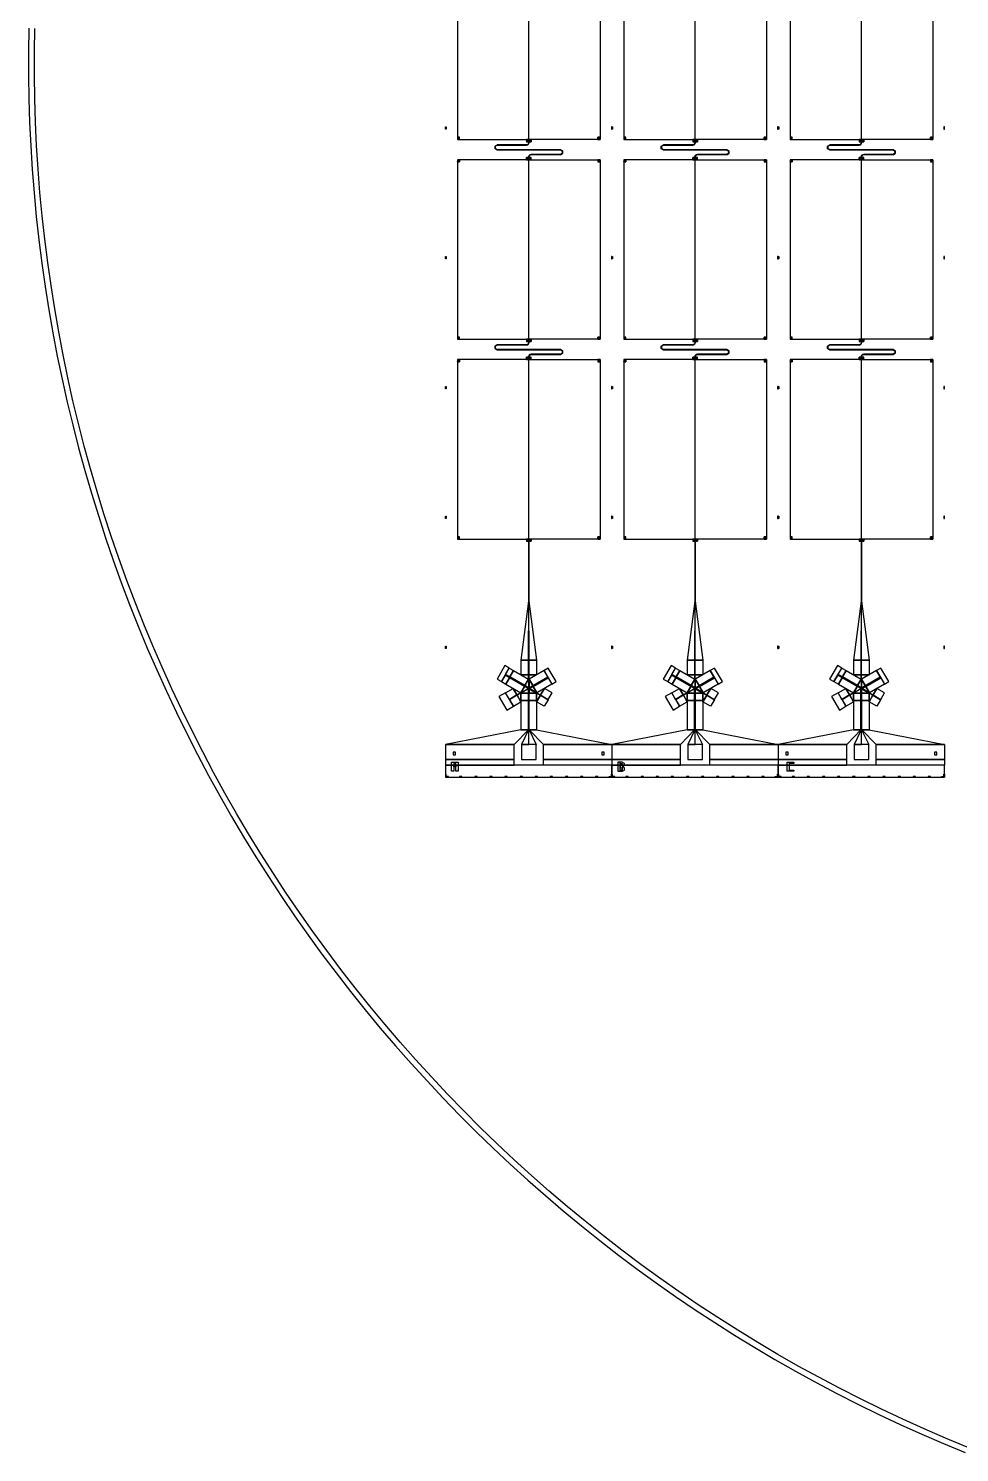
# Model space of a CAD drawing. Extents: x -50899 to 50899, y -48295 to 50898.
# Drawn here: x -50899 to -19266, y -47190 to 1173 of the extents above; entities that cross this region are included whole.
import ezdxf

# ---------------------------------------------------------------- set-up
doc = ezdxf.new("R2010")
doc.units = 0

# ---------------------------------------------------------------- blocks, each defined once
blk = doc.blocks.new('A')
for points in [[(2724, 21553), (2724, 27653), (301, 27653), (301, 21553), (2724, 21553)], [(2726, 21553), (2726, 27653), (5149, 27653), (5149, 21553), (2726, 21553)], [(-100, 21905), (-100, 21985), (-80, 21985), (-80, 21905), (-100, 21905)], [(5550, 21905), (5550, 21985), (5530, 21985), (5530, 21905), (5550, 21905)], [(376, 21553), (376, 21628), (301, 21628), (301, 21553), (376, 21553)], [(301, 21628), (311, 21590), (338, 21563), (376, 21553), (376, 21590), (357, 21595), (344, 21609), (338, 21628), (301, 21628)], [(338, 21628), (344, 21609), (357, 21595), (376, 21590), (376, 21628), (376, 21628), (376, 21628), (376, 21628), (338, 21628)], [(1650, 21197), (1577, 21239), (1577, 21324), (1650, 21366), (1650, 21363), (1579, 21322), (1579, 21241), (1650, 21200), (1650, 21197)], [(1650, 21203), (1582, 21242), (1582, 21321), (1650, 21360), (1650, 21357), (1585, 21319), (1585, 21244), (1650, 21206), (1650, 21203)], [(1650, 21363), (2645, 21363), (2645, 21366), (1650, 21366), (1650, 21363)], [(1650, 21360), (2645, 21360), (2645, 21357), (1650, 21357), (1650, 21360)], [(2645, 21357), (2687, 21368), (2718, 21399), (2730, 21442), (2726, 21442), (2716, 21401), (2686, 21371), (2645, 21360), (2645, 21357)], [(2645, 21363), (2684, 21374), (2713, 21402), (2724, 21442), (2720, 21442), (2710, 21404), (2683, 21376), (2645, 21366), (2645, 21363)], [(2646, 21553), (2646, 21478), (2720, 21478), (2720, 21553), (2646, 21553)], [(2720, 21478), (2710, 21515), (2683, 21543), (2646, 21553), (2646, 21515), (2664, 21510), (2678, 21496), (2683, 21478), (2720, 21478)], [(2683, 21478), (2678, 21496), (2664, 21510), (2646, 21515), (2646, 21478), (2646, 21478), (2646, 21478), (2646, 21478), (2683, 21478)], [(2724, 21442), (2724, 21553), (2720, 21553), (2720, 21442), (2724, 21442)], [(2726, 21442), (2726, 21553), (2730, 21553), (2730, 21442), (2726, 21442)], [(2730, 21553), (2730, 21478), (2804, 21478), (2804, 21553), (2730, 21553)], [(2730, 21478), (2740, 21515), (2767, 21543), (2804, 21553), (2804, 21515), (2786, 21510), (2772, 21496), (2767, 21478), (2730, 21478)], [(2767, 21478), (2772, 21496), (2786, 21510), (2804, 21515), (2804, 21478), (2804, 21478), (2804, 21478), (2804, 21478), (2767, 21478)], [(5149, 21553), (5149, 21628), (5074, 21628), (5074, 21553), (5149, 21553)], [(5149, 21628), (5139, 21590), (5112, 21563), (5074, 21553), (5074, 21590), (5093, 21595), (5106, 21609), (5112, 21628), (5149, 21628)], [(5112, 21628), (5106, 21609), (5093, 21595), (5074, 21590), (5074, 21628), (5074, 21628), (5074, 21628), (5074, 21628), (5112, 21628)], [(2724, 14767), (2724, 20867), (301, 20867), (301, 14767), (2724, 14767)], [(301, 20867), (301, 20792), (376, 20792), (376, 20867), (301, 20867)], [(301, 20792), (311, 20829), (338, 20857), (376, 20867), (376, 20829), (357, 20824), (344, 20810), (338, 20792), (301, 20792)], [(338, 20792), (344, 20810), (357, 20824), (376, 20829), (376, 20792), (376, 20792), (376, 20792), (376, 20792), (338, 20792)], [(3800, 21203), (1650, 21203), (1650, 21206), (3800, 21206), (3800, 21203)], [(3800, 21200), (1650, 21200), (1650, 21197), (3800, 21197), (3800, 21200)], [(2720, 20867), (2720, 20942), (2646, 20942), (2646, 20867), (2720, 20867)], [(2720, 20942), (2710, 20904), (2683, 20877), (2646, 20867), (2646, 20904), (2664, 20909), (2678, 20923), (2683, 20942), (2720, 20942)], [(2683, 20942), (2678, 20923), (2664, 20909), (2646, 20904), (2646, 20942), (2646, 20942), (2646, 20942), (2646, 20942), (2683, 20942)], [(2720, 20962), (2732, 21004), (2763, 21035), (2805, 21046), (2805, 21043), (2764, 21032), (2734, 21002), (2724, 20962), (2720, 20962)], [(2724, 20867), (2724, 20962), (2720, 20962), (2720, 20867), (2724, 20867)], [(2726, 20962), (2737, 21001), (2766, 21030), (2805, 21040), (2805, 21037), (2767, 21027), (2740, 20999), (2730, 20962), (2726, 20962)], [(2726, 20867), (2726, 20962), (2730, 20962), (2730, 20867), (2726, 20867)], [(2726, 14767), (2726, 20867), (5149, 20867), (5149, 14767), (2726, 14767)], [(2804, 20867), (2804, 20942), (2730, 20942), (2730, 20867), (2804, 20867)], [(2730, 20942), (2740, 20904), (2767, 20877), (2804, 20867), (2804, 20904), (2786, 20909), (2772, 20923), (2767, 20942), (2730, 20942)], [(2767, 20942), (2772, 20923), (2786, 20909), (2804, 20904), (2804, 20942), (2804, 20942), (2804, 20942), (2804, 20942), (2767, 20942)], [(2805, 21043), (3800, 21043), (3800, 21046), (2805, 21046), (2805, 21043)], [(2805, 21040), (3800, 21040), (3800, 21037), (2805, 21037), (2805, 21040)], [(3800, 21037), (3873, 21079), (3873, 21164), (3800, 21206), (3800, 21203), (3871, 21162), (3871, 21081), (3800, 21040), (3800, 21037)], [(3800, 21043), (3868, 21082), (3868, 21161), (3800, 21200), (3800, 21197), (3865, 21159), (3865, 21084), (3800, 21046), (3800, 21043)], [(5074, 20867), (5074, 20792), (5149, 20792), (5149, 20867), (5074, 20867)], [(5149, 20792), (5139, 20829), (5112, 20857), (5074, 20867), (5074, 20829), (5093, 20824), (5106, 20810), (5112, 20792), (5149, 20792)], [(5112, 20792), (5106, 20810), (5093, 20824), (5074, 20829), (5074, 20792), (5074, 20792), (5074, 20792), (5074, 20792), (5112, 20792)], [(-100, 17496), (-100, 17576), (-80, 17576), (-80, 17496), (-100, 17496)], [(5550, 17496), (5550, 17576), (5530, 17576), (5530, 17496), (5550, 17496)], [(376, 14767), (376, 14842), (301, 14842), (301, 14767), (376, 14767)], [(301, 14842), (311, 14804), (338, 14777), (376, 14767), (376, 14804), (357, 14809), (344, 14823), (338, 14842), (301, 14842)], [(338, 14842), (344, 14823), (357, 14809), (376, 14804), (376, 14842), (376, 14842), (376, 14842), (376, 14842), (338, 14842)], [(1650, 14411), (1577, 14453), (1577, 14538), (1650, 14580), (1650, 14577), (1579, 14536), (1579, 14455), (1650, 14414), (1650, 14411)], [(1650, 14417), (1582, 14456), (1582, 14535), (1650, 14574), (1650, 14571), (1585, 14533), (1585, 14458), (1650, 14420), (1650, 14417)], [(1650, 14577), (2645, 14577), (2645, 14580), (1650, 14580), (1650, 14577)], [(1650, 14574), (2645, 14574), (2645, 14571), (1650, 14571), (1650, 14574)], [(2645, 14571), (2687, 14582), (2718, 14613), (2730, 14656), (2726, 14656), (2716, 14615), (2686, 14585), (2645, 14574), (2645, 14571)], [(2645, 14577), (2684, 14588), (2713, 14616), (2724, 14656), (2720, 14656), (2710, 14618), (2683, 14590), (2645, 14580), (2645, 14577)], [(2646, 14767), (2646, 14692), (2720, 14692), (2720, 14767), (2646, 14767)], [(2720, 14692), (2710, 14729), (2683, 14757), (2646, 14767), (2646, 14729), (2664, 14724), (2678, 14710), (2683, 14692), (2720, 14692)], [(2683, 14692), (2678, 14710), (2664, 14724), (2646, 14729), (2646, 14692), (2646, 14692), (2646, 14692), (2646, 14692), (2683, 14692)], [(2724, 14656), (2724, 14767), (2720, 14767), (2720, 14656), (2724, 14656)], [(2726, 14656), (2726, 14767), (2730, 14767), (2730, 14656), (2726, 14656)], [(2730, 14767), (2730, 14692), (2804, 14692), (2804, 14767), (2730, 14767)], [(2730, 14692), (2740, 14729), (2767, 14757), (2804, 14767), (2804, 14729), (2786, 14724), (2772, 14710), (2767, 14692), (2730, 14692)], [(2767, 14692), (2772, 14710), (2786, 14724), (2804, 14729), (2804, 14692), (2804, 14692), (2804, 14692), (2804, 14692), (2767, 14692)], [(5149, 14767), (5149, 14842), (5074, 14842), (5074, 14767), (5149, 14767)], [(5149, 14842), (5139, 14804), (5112, 14777), (5074, 14767), (5074, 14804), (5093, 14809), (5106, 14823), (5112, 14842), (5149, 14842)], [(5112, 14842), (5106, 14823), (5093, 14809), (5074, 14804), (5074, 14842), (5074, 14842), (5074, 14842), (5074, 14842), (5112, 14842)], [(2724, 7981), (2724, 14081), (301, 14081), (301, 7981), (2724, 7981)], [(301, 14081), (301, 14006), (376, 14006), (376, 14081), (301, 14081)], [(301, 14006), (311, 14043), (338, 14071), (376, 14081), (376, 14043), (357, 14038), (344, 14024), (338, 14006), (301, 14006)], [(338, 14006), (344, 14024), (357, 14038), (376, 14043), (376, 14006), (376, 14006), (376, 14006), (376, 14006), (338, 14006)], [(3800, 14417), (1650, 14417), (1650, 14420), (3800, 14420), (3800, 14417)], [(3800, 14414), (1650, 14414), (1650, 14411), (3800, 14411), (3800, 14414)], [(2720, 14081), (2720, 14156), (2646, 14156), (2646, 14081), (2720, 14081)], [(2720, 14156), (2710, 14118), (2683, 14091), (2646, 14081), (2646, 14118), (2664, 14123), (2678, 14137), (2683, 14156), (2720, 14156)], [(2683, 14156), (2678, 14137), (2664, 14123), (2646, 14118), (2646, 14156), (2646, 14156), (2646, 14156), (2646, 14156), (2683, 14156)], [(2720, 14176), (2732, 14218), (2763, 14249), (2805, 14260), (2805, 14257), (2764, 14246), (2734, 14216), (2724, 14176), (2720, 14176)], [(2724, 14081), (2724, 14176), (2720, 14176), (2720, 14081), (2724, 14081)], [(2726, 7981), (2726, 14081), (5149, 14081), (5149, 7981), (2726, 7981)], [(2726, 14176), (2737, 14215), (2766, 14244), (2805, 14254), (2805, 14251), (2767, 14241), (2740, 14213), (2730, 14176), (2726, 14176)], [(2726, 14081), (2726, 14176), (2730, 14176), (2730, 14081), (2726, 14081)], [(2804, 14081), (2804, 14156), (2730, 14156), (2730, 14081), (2804, 14081)], [(2730, 14156), (2740, 14118), (2767, 14091), (2804, 14081), (2804, 14118), (2786, 14123), (2772, 14137), (2767, 14156), (2730, 14156)], [(2767, 14156), (2772, 14137), (2786, 14123), (2804, 14118), (2804, 14156), (2804, 14156), (2804, 14156), (2804, 14156), (2767, 14156)], [(2805, 14257), (3800, 14257), (3800, 14260), (2805, 14260), (2805, 14257)], [(2805, 14254), (3800, 14254), (3800, 14251), (2805, 14251), (2805, 14254)], [(3800, 14251), (3873, 14293), (3873, 14378), (3800, 14420), (3800, 14417), (3871, 14376), (3871, 14295), (3800, 14254), (3800, 14251)], [(3800, 14257), (3868, 14296), (3868, 14375), (3800, 14414), (3800, 14411), (3865, 14373), (3865, 14298), (3800, 14260), (3800, 14257)], [(5074, 14081), (5074, 14006), (5149, 14006), (5149, 14081), (5074, 14081)], [(5149, 14006), (5139, 14043), (5112, 14071), (5074, 14081), (5074, 14043), (5093, 14038), (5106, 14024), (5112, 14006), (5149, 14006)], [(5112, 14006), (5106, 14024), (5093, 14038), (5074, 14043), (5074, 14006), (5074, 14006), (5074, 14006), (5074, 14006), (5112, 14006)], [(-100, 13087), (-100, 13167), (-80, 13167), (-80, 13087), (-100, 13087)], [(5550, 13087), (5550, 13167), (5530, 13167), (5530, 13087), (5550, 13087)], [(-100, 8678), (-100, 8758), (-80, 8758), (-80, 8678), (-100, 8678)], [(5550, 8678), (5550, 8758), (5530, 8758), (5530, 8678), (5550, 8678)], [(376, 7981), (376, 8056), (301, 8056), (301, 7981), (376, 7981)], [(301, 8056), (311, 8018), (338, 7991), (376, 7981), (376, 8018), (357, 8023), (344, 8037), (338, 8056), (301, 8056)], [(338, 8056), (344, 8037), (357, 8023), (376, 8018), (376, 8056), (376, 8056), (376, 8056), (376, 8056), (338, 8056)], [(2646, 7981), (2646, 7906), (2720, 7906), (2720, 7981), (2646, 7981)], [(2720, 7906), (2710, 7943), (2683, 7971), (2646, 7981), (2646, 7943), (2664, 7938), (2678, 7924), (2683, 7906), (2720, 7906)], [(2683, 7906), (2678, 7924), (2664, 7938), (2646, 7943), (2646, 7906), (2646, 7906), (2646, 7906), (2646, 7906), (2683, 7906)], [(2724, 5871), (2724, 7981), (2720, 7981), (2720, 5871), (2724, 5871)], [(2726, 5871), (2726, 7981), (2730, 7981), (2730, 5871), (2726, 5871)], [(2730, 7981), (2730, 7906), (2804, 7906), (2804, 7981), (2730, 7981)], [(2730, 7906), (2740, 7943), (2767, 7971), (2804, 7981), (2804, 7943), (2786, 7938), (2772, 7924), (2767, 7906), (2730, 7906)], [(2767, 7906), (2772, 7924), (2786, 7938), (2804, 7943), (2804, 7906), (2804, 7906), (2804, 7906), (2804, 7906), (2767, 7906)], [(5149, 7981), (5149, 8056), (5074, 8056), (5074, 7981), (5149, 7981)], [(5149, 8056), (5139, 8018), (5112, 7991), (5074, 7981), (5074, 8018), (5093, 8023), (5106, 8037), (5112, 8056), (5149, 8056)], [(5112, 8056), (5106, 8037), (5093, 8023), (5074, 8018), (5074, 8056), (5074, 8056), (5074, 8056), (5074, 8056), (5112, 8056)], [(2718, 3871), (2724, 5871), (2720, 5871), (2460, 3871), (2718, 3871)], [(2732, 3871), (2726, 5871), (2730, 5871), (2990, 3871), (2732, 3871)], [(-100, 4269), (-100, 4349), (-80, 4349), (-80, 4269), (-100, 4269)], [(2718, 3371), (2718, 3871), (2460, 3871), (2460, 3371), (2718, 3371)], [(2732, 3371), (2732, 3871), (2990, 3871), (2990, 3371), (2732, 3371)], [(5550, 4269), (5550, 4349), (5530, 4349), (5530, 4269), (5550, 4269)], [(2059, 3602), (1910, 3688), (1645, 3229), (1794, 3143), (2059, 3602)], [(2083, 3300), (1934, 3386), (2059, 3602), (2208, 3516), (2083, 3300)], [(2592, 3005), (2083, 3300), (2208, 3516), (2718, 3222), (2592, 3005)], [(2858, 3005), (3367, 3300), (3242, 3516), (2732, 3222), (2858, 3005)], [(3507, 3057), (3652, 3141), (3387, 3600), (3242, 3516), (3507, 3057)], [(2068, 3274), (1919, 3360), (1794, 3143), (1943, 3057), (2068, 3274)], [(2324, 2689), (2064, 2539), (1935, 2762), (2195, 2912), (2324, 2689)], [(2578, 2979), (2068, 3274), (1943, 3057), (2452, 2763), (2578, 2979)], [(2589, 2999), (2079, 3293), (2071, 3280), (2581, 2986), (2589, 2999)], [(2452, 2763), (2324, 2689), (2195, 2912), (2452, 2763), (2452, 2763)], [(2702, 2907), (2578, 2979), (2452, 2763), (2702, 2907), (2702, 2907)], [(2718, 3222), (2718, 3371), (2460, 3371), (2718, 3222), (2718, 3222)], [(2710, 2920), (2585, 2992), (2581, 2986), (2706, 2914), (2710, 2920)], [(2710, 2920), (2585, 2992), (2589, 2999), (2714, 2927), (2710, 2920)], [(2718, 2933), (2592, 3005), (2718, 3222), (2718, 2933), (2718, 2933)], [(2725, 2920), (2714, 2927), (2706, 2914), (2718, 2907), (2725, 2920)], [(2725, 2907), (2725, 2920), (2725, 2920), (2718, 2907), (2725, 2907)], [(2732, 2894), (2732, 2907), (2718, 2907), (2718, 2894), (2732, 2894)], [(2732, 2907), (2744, 2914), (2736, 2927), (2725, 2920), (2732, 2907)], [(2725, 2907), (2725, 2920), (2725, 2920), (2732, 2907), (2725, 2907)], [(2732, 3222), (2732, 3371), (2990, 3371), (2732, 3222), (2732, 3222)], [(2732, 2933), (2858, 3005), (2732, 3222), (2732, 2933), (2732, 2933)], [(2740, 2920), (2865, 2992), (2861, 2999), (2736, 2927), (2740, 2920)], [(2740, 2920), (2865, 2992), (2869, 2986), (2744, 2914), (2740, 2920)], [(2748, 2907), (2872, 2979), (2998, 2763), (2748, 2907), (2748, 2907)], [(2869, 2986), (3379, 3280), (3371, 3293), (2861, 2999), (2869, 2986)], [(2872, 2979), (3382, 3274), (3507, 3057), (2998, 2763), (2872, 2979)], [(2998, 2763), (3126, 2689), (3255, 2912), (2998, 2763), (2998, 2763)], [(3126, 2689), (3386, 2539), (3515, 2762), (3255, 2912), (3126, 2689)], [(1935, 2762), (1712, 2633), (1977, 2174), (2200, 2303), (1935, 2762)], [(2331, 2676), (2071, 2526), (2200, 2303), (2460, 2453), (2331, 2676)], [(2460, 2750), (2331, 2676), (2460, 2453), (2460, 2750), (2460, 2750)], [(2710, 2750), (2710, 2894), (2710, 2894), (2460, 2750), (2710, 2750)], [(2710, 2500), (2710, 2750), (2460, 2750), (2460, 2500), (2710, 2500)], [(2710, 1500), (2710, 2500), (2460, 2500), (2460, 1500), (2710, 1500)], [(2725, 2750), (2725, 2894), (2718, 2894), (2718, 2750), (2725, 2750)], [(2732, 2500), (2732, 2750), (2718, 2750), (2718, 2500), (2732, 2500)], [(2732, 1500), (2732, 2500), (2718, 2500), (2718, 1500), (2732, 1500)], [(2725, 2750), (2725, 2894), (2732, 2894), (2732, 2750), (2725, 2750)], [(2740, 2750), (2740, 2894), (2740, 2894), (2990, 2750), (2740, 2750)], [(2740, 2500), (2740, 2750), (2990, 2750), (2990, 2500), (2740, 2500)], [(2740, 1500), (2740, 2500), (2990, 2500), (2990, 1500), (2740, 1500)], [(2990, 2750), (3119, 2676), (2990, 2453), (2990, 2750), (2990, 2750)], [(3119, 2676), (3379, 2526), (3250, 2303), (2990, 2453), (3119, 2676)], [(2225, 1000), (2710, 1500), (2460, 1500), (-100, 1000), (2225, 1000)], [(2725, 1000), (2725, 1500), (2718, 1500), (2475, 1000), (2725, 1000)], [(2725, 1000), (2725, 1500), (2732, 1500), (2975, 1000), (2725, 1000)], [(3225, 1000), (2740, 1500), (2990, 1500), (5550, 1000), (3225, 1000)], [(2225, 500), (2225, 1000), (-100, 1000), (-100, 500), (2225, 500)], [(2975, 500), (2975, 1000), (2475, 1000), (2475, 500), (2975, 500)], [(3225, 500), (3225, 1000), (5550, 1000), (5550, 500), (3225, 500)], [(2225, 300), (2225, 500), (-100, 500), (-100, 300), (2225, 300)], [(160, 740), (160, 660), (240, 660), (240, 740), (160, 740)], [(3225, 300), (3225, 500), (5550, 500), (5550, 300), (3225, 300)], [(5210, 740), (5210, 660), (5290, 660), (5290, 740), (5210, 740)], [(5550, -100), (5550, 300), (-100, 300), (-100, -100), (5550, -100)], [(-100, -100), (0, -100), (0, -80), (-80, -80), (-80, 0), (-100, 0), (-100, -100)], [(100, 100), (100, 400), (325, 400), (325, 100), (250, 100), (250, 362), (175, 362), (175, 100), (100, 100)], [(175, 250), (175, 288), (250, 288), (250, 250), (175, 250)], [(5550, -100), (5450, -100), (5450, -80), (5530, -80), (5530, 0), (5550, 0), (5550, -100)], [(374, -100), (454, -100), (454, -80), (374, -80), (374, -100)], [(887, -100), (967, -100), (967, -80), (887, -80), (887, -100)], [(1401, -100), (1481, -100), (1481, -80), (1401, -80), (1401, -100)], [(1915, -100), (1995, -100), (1995, -80), (1915, -80), (1915, -100)], [(2428, -100), (2508, -100), (2508, -80), (2428, -80), (2428, -100)], [(2942, -100), (3022, -100), (3022, -80), (2942, -80), (2942, -100)], [(3455, -100), (3535, -100), (3535, -80), (3455, -80), (3455, -100)], [(3969, -100), (4049, -100), (4049, -80), (3969, -80), (3969, -100)], [(4483, -100), (4563, -100), (4563, -80), (4483, -80), (4483, -100)], [(4996, -100), (5076, -100), (5076, -80), (4996, -80), (4996, -100)]]:
    blk.add_lwpolyline(points)
blk = doc.blocks.new('B')
for points in [[(2724, 21553), (2724, 27653), (301, 27653), (301, 21553), (2724, 21553)], [(2726, 21553), (2726, 27653), (5149, 27653), (5149, 21553), (2726, 21553)], [(-100, 21905), (-100, 21985), (-80, 21985), (-80, 21905), (-100, 21905)], [(5550, 21905), (5550, 21985), (5530, 21985), (5530, 21905), (5550, 21905)], [(376, 21553), (376, 21628), (301, 21628), (301, 21553), (376, 21553)], [(301, 21628), (311, 21590), (338, 21563), (376, 21553), (376, 21590), (357, 21595), (344, 21609), (338, 21628), (301, 21628)], [(338, 21628), (344, 21609), (357, 21595), (376, 21590), (376, 21628), (376, 21628), (376, 21628), (376, 21628), (338, 21628)], [(1650, 21197), (1577, 21239), (1577, 21324), (1650, 21366), (1650, 21363), (1579, 21322), (1579, 21241), (1650, 21200), (1650, 21197)], [(1650, 21203), (1582, 21242), (1582, 21321), (1650, 21360), (1650, 21357), (1585, 21319), (1585, 21244), (1650, 21206), (1650, 21203)], [(1650, 21363), (2645, 21363), (2645, 21366), (1650, 21366), (1650, 21363)], [(1650, 21360), (2645, 21360), (2645, 21357), (1650, 21357), (1650, 21360)], [(2645, 21357), (2687, 21368), (2718, 21399), (2730, 21442), (2726, 21442), (2716, 21401), (2686, 21371), (2645, 21360), (2645, 21357)], [(2645, 21363), (2684, 21374), (2713, 21402), (2724, 21442), (2720, 21442), (2710, 21404), (2683, 21376), (2645, 21366), (2645, 21363)], [(2646, 21553), (2646, 21478), (2720, 21478), (2720, 21553), (2646, 21553)], [(2720, 21478), (2710, 21515), (2683, 21543), (2646, 21553), (2646, 21515), (2664, 21510), (2678, 21496), (2683, 21478), (2720, 21478)], [(2683, 21478), (2678, 21496), (2664, 21510), (2646, 21515), (2646, 21478), (2646, 21478), (2646, 21478), (2646, 21478), (2683, 21478)], [(2724, 21442), (2724, 21553), (2720, 21553), (2720, 21442), (2724, 21442)], [(2726, 21442), (2726, 21553), (2730, 21553), (2730, 21442), (2726, 21442)], [(2730, 21553), (2730, 21478), (2804, 21478), (2804, 21553), (2730, 21553)], [(2730, 21478), (2740, 21515), (2767, 21543), (2804, 21553), (2804, 21515), (2786, 21510), (2772, 21496), (2767, 21478), (2730, 21478)], [(2767, 21478), (2772, 21496), (2786, 21510), (2804, 21515), (2804, 21478), (2804, 21478), (2804, 21478), (2804, 21478), (2767, 21478)], [(5149, 21553), (5149, 21628), (5074, 21628), (5074, 21553), (5149, 21553)], [(5149, 21628), (5139, 21590), (5112, 21563), (5074, 21553), (5074, 21590), (5093, 21595), (5106, 21609), (5112, 21628), (5149, 21628)], [(5112, 21628), (5106, 21609), (5093, 21595), (5074, 21590), (5074, 21628), (5074, 21628), (5074, 21628), (5074, 21628), (5112, 21628)], [(2724, 14767), (2724, 20867), (301, 20867), (301, 14767), (2724, 14767)], [(301, 20867), (301, 20792), (376, 20792), (376, 20867), (301, 20867)], [(301, 20792), (311, 20829), (338, 20857), (376, 20867), (376, 20829), (357, 20824), (344, 20810), (338, 20792), (301, 20792)], [(338, 20792), (344, 20810), (357, 20824), (376, 20829), (376, 20792), (376, 20792), (376, 20792), (376, 20792), (338, 20792)], [(3800, 21203), (1650, 21203), (1650, 21206), (3800, 21206), (3800, 21203)], [(3800, 21200), (1650, 21200), (1650, 21197), (3800, 21197), (3800, 21200)], [(2720, 20867), (2720, 20942), (2646, 20942), (2646, 20867), (2720, 20867)], [(2720, 20942), (2710, 20904), (2683, 20877), (2646, 20867), (2646, 20904), (2664, 20909), (2678, 20923), (2683, 20942), (2720, 20942)], [(2683, 20942), (2678, 20923), (2664, 20909), (2646, 20904), (2646, 20942), (2646, 20942), (2646, 20942), (2646, 20942), (2683, 20942)], [(2720, 20962), (2732, 21004), (2763, 21035), (2805, 21046), (2805, 21043), (2764, 21032), (2734, 21002), (2724, 20962), (2720, 20962)], [(2724, 20867), (2724, 20962), (2720, 20962), (2720, 20867), (2724, 20867)], [(2726, 20962), (2737, 21001), (2766, 21030), (2805, 21040), (2805, 21037), (2767, 21027), (2740, 20999), (2730, 20962), (2726, 20962)], [(2726, 20867), (2726, 20962), (2730, 20962), (2730, 20867), (2726, 20867)], [(2726, 14767), (2726, 20867), (5149, 20867), (5149, 14767), (2726, 14767)], [(2804, 20867), (2804, 20942), (2730, 20942), (2730, 20867), (2804, 20867)], [(2730, 20942), (2740, 20904), (2767, 20877), (2804, 20867), (2804, 20904), (2786, 20909), (2772, 20923), (2767, 20942), (2730, 20942)], [(2767, 20942), (2772, 20923), (2786, 20909), (2804, 20904), (2804, 20942), (2804, 20942), (2804, 20942), (2804, 20942), (2767, 20942)], [(2805, 21043), (3800, 21043), (3800, 21046), (2805, 21046), (2805, 21043)], [(2805, 21040), (3800, 21040), (3800, 21037), (2805, 21037), (2805, 21040)], [(3800, 21037), (3873, 21079), (3873, 21164), (3800, 21206), (3800, 21203), (3871, 21162), (3871, 21081), (3800, 21040), (3800, 21037)], [(3800, 21043), (3868, 21082), (3868, 21161), (3800, 21200), (3800, 21197), (3865, 21159), (3865, 21084), (3800, 21046), (3800, 21043)], [(5074, 20867), (5074, 20792), (5149, 20792), (5149, 20867), (5074, 20867)], [(5149, 20792), (5139, 20829), (5112, 20857), (5074, 20867), (5074, 20829), (5093, 20824), (5106, 20810), (5112, 20792), (5149, 20792)], [(5112, 20792), (5106, 20810), (5093, 20824), (5074, 20829), (5074, 20792), (5074, 20792), (5074, 20792), (5074, 20792), (5112, 20792)], [(-100, 17496), (-100, 17576), (-80, 17576), (-80, 17496), (-100, 17496)], [(5550, 17496), (5550, 17576), (5530, 17576), (5530, 17496), (5550, 17496)], [(376, 14767), (376, 14842), (301, 14842), (301, 14767), (376, 14767)], [(301, 14842), (311, 14804), (338, 14777), (376, 14767), (376, 14804), (357, 14809), (344, 14823), (338, 14842), (301, 14842)], [(338, 14842), (344, 14823), (357, 14809), (376, 14804), (376, 14842), (376, 14842), (376, 14842), (376, 14842), (338, 14842)], [(1650, 14411), (1577, 14453), (1577, 14538), (1650, 14580), (1650, 14577), (1579, 14536), (1579, 14455), (1650, 14414), (1650, 14411)], [(1650, 14417), (1582, 14456), (1582, 14535), (1650, 14574), (1650, 14571), (1585, 14533), (1585, 14458), (1650, 14420), (1650, 14417)], [(1650, 14577), (2645, 14577), (2645, 14580), (1650, 14580), (1650, 14577)], [(1650, 14574), (2645, 14574), (2645, 14571), (1650, 14571), (1650, 14574)], [(2645, 14571), (2687, 14582), (2718, 14613), (2730, 14656), (2726, 14656), (2716, 14615), (2686, 14585), (2645, 14574), (2645, 14571)], [(2645, 14577), (2684, 14588), (2713, 14616), (2724, 14656), (2720, 14656), (2710, 14618), (2683, 14590), (2645, 14580), (2645, 14577)], [(2646, 14767), (2646, 14692), (2720, 14692), (2720, 14767), (2646, 14767)], [(2720, 14692), (2710, 14729), (2683, 14757), (2646, 14767), (2646, 14729), (2664, 14724), (2678, 14710), (2683, 14692), (2720, 14692)], [(2683, 14692), (2678, 14710), (2664, 14724), (2646, 14729), (2646, 14692), (2646, 14692), (2646, 14692), (2646, 14692), (2683, 14692)], [(2724, 14656), (2724, 14767), (2720, 14767), (2720, 14656), (2724, 14656)], [(2726, 14656), (2726, 14767), (2730, 14767), (2730, 14656), (2726, 14656)], [(2730, 14767), (2730, 14692), (2804, 14692), (2804, 14767), (2730, 14767)], [(2730, 14692), (2740, 14729), (2767, 14757), (2804, 14767), (2804, 14729), (2786, 14724), (2772, 14710), (2767, 14692), (2730, 14692)], [(2767, 14692), (2772, 14710), (2786, 14724), (2804, 14729), (2804, 14692), (2804, 14692), (2804, 14692), (2804, 14692), (2767, 14692)], [(5149, 14767), (5149, 14842), (5074, 14842), (5074, 14767), (5149, 14767)], [(5149, 14842), (5139, 14804), (5112, 14777), (5074, 14767), (5074, 14804), (5093, 14809), (5106, 14823), (5112, 14842), (5149, 14842)], [(5112, 14842), (5106, 14823), (5093, 14809), (5074, 14804), (5074, 14842), (5074, 14842), (5074, 14842), (5074, 14842), (5112, 14842)], [(2724, 7981), (2724, 14081), (301, 14081), (301, 7981), (2724, 7981)], [(301, 14081), (301, 14006), (376, 14006), (376, 14081), (301, 14081)], [(301, 14006), (311, 14043), (338, 14071), (376, 14081), (376, 14043), (357, 14038), (344, 14024), (338, 14006), (301, 14006)], [(338, 14006), (344, 14024), (357, 14038), (376, 14043), (376, 14006), (376, 14006), (376, 14006), (376, 14006), (338, 14006)], [(3800, 14417), (1650, 14417), (1650, 14420), (3800, 14420), (3800, 14417)], [(3800, 14414), (1650, 14414), (1650, 14411), (3800, 14411), (3800, 14414)], [(2720, 14081), (2720, 14156), (2646, 14156), (2646, 14081), (2720, 14081)], [(2720, 14156), (2710, 14118), (2683, 14091), (2646, 14081), (2646, 14118), (2664, 14123), (2678, 14137), (2683, 14156), (2720, 14156)], [(2683, 14156), (2678, 14137), (2664, 14123), (2646, 14118), (2646, 14156), (2646, 14156), (2646, 14156), (2646, 14156), (2683, 14156)], [(2720, 14176), (2732, 14218), (2763, 14249), (2805, 14260), (2805, 14257), (2764, 14246), (2734, 14216), (2724, 14176), (2720, 14176)], [(2724, 14081), (2724, 14176), (2720, 14176), (2720, 14081), (2724, 14081)], [(2726, 7981), (2726, 14081), (5149, 14081), (5149, 7981), (2726, 7981)], [(2726, 14176), (2737, 14215), (2766, 14244), (2805, 14254), (2805, 14251), (2767, 14241), (2740, 14213), (2730, 14176), (2726, 14176)], [(2726, 14081), (2726, 14176), (2730, 14176), (2730, 14081), (2726, 14081)], [(2804, 14081), (2804, 14156), (2730, 14156), (2730, 14081), (2804, 14081)], [(2730, 14156), (2740, 14118), (2767, 14091), (2804, 14081), (2804, 14118), (2786, 14123), (2772, 14137), (2767, 14156), (2730, 14156)], [(2767, 14156), (2772, 14137), (2786, 14123), (2804, 14118), (2804, 14156), (2804, 14156), (2804, 14156), (2804, 14156), (2767, 14156)], [(2805, 14257), (3800, 14257), (3800, 14260), (2805, 14260), (2805, 14257)], [(2805, 14254), (3800, 14254), (3800, 14251), (2805, 14251), (2805, 14254)], [(3800, 14251), (3873, 14293), (3873, 14378), (3800, 14420), (3800, 14417), (3871, 14376), (3871, 14295), (3800, 14254), (3800, 14251)], [(3800, 14257), (3868, 14296), (3868, 14375), (3800, 14414), (3800, 14411), (3865, 14373), (3865, 14298), (3800, 14260), (3800, 14257)], [(5074, 14081), (5074, 14006), (5149, 14006), (5149, 14081), (5074, 14081)], [(5149, 14006), (5139, 14043), (5112, 14071), (5074, 14081), (5074, 14043), (5093, 14038), (5106, 14024), (5112, 14006), (5149, 14006)], [(5112, 14006), (5106, 14024), (5093, 14038), (5074, 14043), (5074, 14006), (5074, 14006), (5074, 14006), (5074, 14006), (5112, 14006)], [(-100, 13087), (-100, 13167), (-80, 13167), (-80, 13087), (-100, 13087)], [(5550, 13087), (5550, 13167), (5530, 13167), (5530, 13087), (5550, 13087)], [(-100, 8678), (-100, 8758), (-80, 8758), (-80, 8678), (-100, 8678)], [(5550, 8678), (5550, 8758), (5530, 8758), (5530, 8678), (5550, 8678)], [(376, 7981), (376, 8056), (301, 8056), (301, 7981), (376, 7981)], [(301, 8056), (311, 8018), (338, 7991), (376, 7981), (376, 8018), (357, 8023), (344, 8037), (338, 8056), (301, 8056)], [(338, 8056), (344, 8037), (357, 8023), (376, 8018), (376, 8056), (376, 8056), (376, 8056), (376, 8056), (338, 8056)], [(2646, 7981), (2646, 7906), (2720, 7906), (2720, 7981), (2646, 7981)], [(2720, 7906), (2710, 7943), (2683, 7971), (2646, 7981), (2646, 7943), (2664, 7938), (2678, 7924), (2683, 7906), (2720, 7906)], [(2683, 7906), (2678, 7924), (2664, 7938), (2646, 7943), (2646, 7906), (2646, 7906), (2646, 7906), (2646, 7906), (2683, 7906)], [(2724, 5871), (2724, 7981), (2720, 7981), (2720, 5871), (2724, 5871)], [(2726, 5871), (2726, 7981), (2730, 7981), (2730, 5871), (2726, 5871)], [(2730, 7981), (2730, 7906), (2804, 7906), (2804, 7981), (2730, 7981)], [(2730, 7906), (2740, 7943), (2767, 7971), (2804, 7981), (2804, 7943), (2786, 7938), (2772, 7924), (2767, 7906), (2730, 7906)], [(2767, 7906), (2772, 7924), (2786, 7938), (2804, 7943), (2804, 7906), (2804, 7906), (2804, 7906), (2804, 7906), (2767, 7906)], [(5149, 7981), (5149, 8056), (5074, 8056), (5074, 7981), (5149, 7981)], [(5149, 8056), (5139, 8018), (5112, 7991), (5074, 7981), (5074, 8018), (5093, 8023), (5106, 8037), (5112, 8056), (5149, 8056)], [(5112, 8056), (5106, 8037), (5093, 8023), (5074, 8018), (5074, 8056), (5074, 8056), (5074, 8056), (5074, 8056), (5112, 8056)], [(2718, 3871), (2724, 5871), (2720, 5871), (2460, 3871), (2718, 3871)], [(2732, 3871), (2726, 5871), (2730, 5871), (2990, 3871), (2732, 3871)], [(-100, 4269), (-100, 4349), (-80, 4349), (-80, 4269), (-100, 4269)], [(2718, 3371), (2718, 3871), (2460, 3871), (2460, 3371), (2718, 3371)], [(2732, 3371), (2732, 3871), (2990, 3871), (2990, 3371), (2732, 3371)], [(5550, 4269), (5550, 4349), (5530, 4349), (5530, 4269), (5550, 4269)], [(2059, 3602), (1910, 3688), (1645, 3229), (1794, 3143), (2059, 3602)], [(2083, 3300), (1934, 3386), (2059, 3602), (2208, 3516), (2083, 3300)], [(2592, 3005), (2083, 3300), (2208, 3516), (2718, 3222), (2592, 3005)], [(2858, 3005), (3367, 3300), (3242, 3516), (2732, 3222), (2858, 3005)], [(3507, 3057), (3652, 3141), (3387, 3600), (3242, 3516), (3507, 3057)], [(2068, 3274), (1919, 3360), (1794, 3143), (1943, 3057), (2068, 3274)], [(2324, 2689), (2064, 2539), (1935, 2762), (2195, 2912), (2324, 2689)], [(2578, 2979), (2068, 3274), (1943, 3057), (2452, 2763), (2578, 2979)], [(2589, 2999), (2079, 3293), (2071, 3280), (2581, 2986), (2589, 2999)], [(2452, 2763), (2324, 2689), (2195, 2912), (2452, 2763), (2452, 2763)], [(2702, 2907), (2578, 2979), (2452, 2763), (2702, 2907), (2702, 2907)], [(2718, 3222), (2718, 3371), (2460, 3371), (2718, 3222), (2718, 3222)], [(2710, 2920), (2585, 2992), (2581, 2986), (2706, 2914), (2710, 2920)], [(2710, 2920), (2585, 2992), (2589, 2999), (2714, 2927), (2710, 2920)], [(2718, 2933), (2592, 3005), (2718, 3222), (2718, 2933), (2718, 2933)], [(2725, 2920), (2714, 2927), (2706, 2914), (2718, 2907), (2725, 2920)], [(2725, 2907), (2725, 2920), (2725, 2920), (2718, 2907), (2725, 2907)], [(2732, 2894), (2732, 2907), (2718, 2907), (2718, 2894), (2732, 2894)], [(2732, 2907), (2744, 2914), (2736, 2927), (2725, 2920), (2732, 2907)], [(2725, 2907), (2725, 2920), (2725, 2920), (2732, 2907), (2725, 2907)], [(2732, 3222), (2732, 3371), (2990, 3371), (2732, 3222), (2732, 3222)], [(2732, 2933), (2858, 3005), (2732, 3222), (2732, 2933), (2732, 2933)], [(2740, 2920), (2865, 2992), (2861, 2999), (2736, 2927), (2740, 2920)], [(2740, 2920), (2865, 2992), (2869, 2986), (2744, 2914), (2740, 2920)], [(2748, 2907), (2872, 2979), (2998, 2763), (2748, 2907), (2748, 2907)], [(2869, 2986), (3379, 3280), (3371, 3293), (2861, 2999), (2869, 2986)], [(2872, 2979), (3382, 3274), (3507, 3057), (2998, 2763), (2872, 2979)], [(2998, 2763), (3126, 2689), (3255, 2912), (2998, 2763), (2998, 2763)], [(3126, 2689), (3386, 2539), (3515, 2762), (3255, 2912), (3126, 2689)], [(1935, 2762), (1712, 2633), (1977, 2174), (2200, 2303), (1935, 2762)], [(2331, 2676), (2071, 2526), (2200, 2303), (2460, 2453), (2331, 2676)], [(2460, 2750), (2331, 2676), (2460, 2453), (2460, 2750), (2460, 2750)], [(2710, 2750), (2710, 2894), (2710, 2894), (2460, 2750), (2710, 2750)], [(2710, 2500), (2710, 2750), (2460, 2750), (2460, 2500), (2710, 2500)], [(2710, 1500), (2710, 2500), (2460, 2500), (2460, 1500), (2710, 1500)], [(2725, 2750), (2725, 2894), (2718, 2894), (2718, 2750), (2725, 2750)], [(2732, 2500), (2732, 2750), (2718, 2750), (2718, 2500), (2732, 2500)], [(2732, 1500), (2732, 2500), (2718, 2500), (2718, 1500), (2732, 1500)], [(2725, 2750), (2725, 2894), (2732, 2894), (2732, 2750), (2725, 2750)], [(2740, 2750), (2740, 2894), (2740, 2894), (2990, 2750), (2740, 2750)], [(2740, 2500), (2740, 2750), (2990, 2750), (2990, 2500), (2740, 2500)], [(2740, 1500), (2740, 2500), (2990, 2500), (2990, 1500), (2740, 1500)], [(2990, 2750), (3119, 2676), (2990, 2453), (2990, 2750), (2990, 2750)], [(3119, 2676), (3379, 2526), (3250, 2303), (2990, 2453), (3119, 2676)], [(2225, 1000), (2710, 1500), (2460, 1500), (-100, 1000), (2225, 1000)], [(2725, 1000), (2725, 1500), (2718, 1500), (2475, 1000), (2725, 1000)], [(2725, 1000), (2725, 1500), (2732, 1500), (2975, 1000), (2725, 1000)], [(3225, 1000), (2740, 1500), (2990, 1500), (5550, 1000), (3225, 1000)], [(2225, 500), (2225, 1000), (-100, 1000), (-100, 500), (2225, 500)], [(2975, 500), (2975, 1000), (2475, 1000), (2475, 500), (2975, 500)], [(3225, 500), (3225, 1000), (5550, 1000), (5550, 500), (3225, 500)], [(2225, 300), (2225, 500), (-100, 500), (-100, 300), (2225, 300)], [(3225, 300), (3225, 500), (5550, 500), (5550, 300), (3225, 300)], [(5550, -100), (5550, 300), (-100, 300), (-100, -100), (5550, -100)], [(-100, -100), (0, -100), (0, -80), (-80, -80), (-80, 0), (-100, 0), (-100, -100)], [(100, 100), (175, 100), (175, 400), (100, 400), (100, 100)], [(175, 100), (250, 100), (325, 138), (325, 212), (250, 250), (325, 288), (325, 362), (250, 400), (175, 400), (175, 362), (250, 362), (250, 288), (175, 288), (175, 212), (250, 212), (250, 138), (175, 138), (175, 100)], [(5550, -100), (5450, -100), (5450, -80), (5530, -80), (5530, 0), (5550, 0), (5550, -100)], [(374, -100), (454, -100), (454, -80), (374, -80), (374, -100)], [(887, -100), (967, -100), (967, -80), (887, -80), (887, -100)], [(1401, -100), (1481, -100), (1481, -80), (1401, -80), (1401, -100)], [(1915, -100), (1995, -100), (1995, -80), (1915, -80), (1915, -100)], [(2428, -100), (2508, -100), (2508, -80), (2428, -80), (2428, -100)], [(2942, -100), (3022, -100), (3022, -80), (2942, -80), (2942, -100)], [(3455, -100), (3535, -100), (3535, -80), (3455, -80), (3455, -100)], [(3969, -100), (4049, -100), (4049, -80), (3969, -80), (3969, -100)], [(4483, -100), (4563, -100), (4563, -80), (4483, -80), (4483, -100)], [(4996, -100), (5076, -100), (5076, -80), (4996, -80), (4996, -100)]]:
    blk.add_lwpolyline(points)
blk = doc.blocks.new('C')
for points in [[(2724, 21553), (2724, 27653), (301, 27653), (301, 21553), (2724, 21553)], [(2726, 21553), (2726, 27653), (5149, 27653), (5149, 21553), (2726, 21553)], [(-100, 21905), (-100, 21985), (-80, 21985), (-80, 21905), (-100, 21905)], [(5550, 21905), (5550, 21985), (5530, 21985), (5530, 21905), (5550, 21905)], [(376, 21553), (376, 21628), (301, 21628), (301, 21553), (376, 21553)], [(301, 21628), (311, 21590), (338, 21563), (376, 21553), (376, 21590), (357, 21595), (344, 21609), (338, 21628), (301, 21628)], [(338, 21628), (344, 21609), (357, 21595), (376, 21590), (376, 21628), (376, 21628), (376, 21628), (376, 21628), (338, 21628)], [(1650, 21197), (1577, 21239), (1577, 21324), (1650, 21366), (1650, 21363), (1579, 21322), (1579, 21241), (1650, 21200), (1650, 21197)], [(1650, 21203), (1582, 21242), (1582, 21321), (1650, 21360), (1650, 21357), (1585, 21319), (1585, 21244), (1650, 21206), (1650, 21203)], [(1650, 21363), (2645, 21363), (2645, 21366), (1650, 21366), (1650, 21363)], [(1650, 21360), (2645, 21360), (2645, 21357), (1650, 21357), (1650, 21360)], [(2645, 21357), (2687, 21368), (2718, 21399), (2730, 21442), (2726, 21442), (2716, 21401), (2686, 21371), (2645, 21360), (2645, 21357)], [(2645, 21363), (2684, 21374), (2713, 21402), (2724, 21442), (2720, 21442), (2710, 21404), (2683, 21376), (2645, 21366), (2645, 21363)], [(2646, 21553), (2646, 21478), (2720, 21478), (2720, 21553), (2646, 21553)], [(2720, 21478), (2710, 21515), (2683, 21543), (2646, 21553), (2646, 21515), (2664, 21510), (2678, 21496), (2683, 21478), (2720, 21478)], [(2683, 21478), (2678, 21496), (2664, 21510), (2646, 21515), (2646, 21478), (2646, 21478), (2646, 21478), (2646, 21478), (2683, 21478)], [(2724, 21442), (2724, 21553), (2720, 21553), (2720, 21442), (2724, 21442)], [(2726, 21442), (2726, 21553), (2730, 21553), (2730, 21442), (2726, 21442)], [(2730, 21553), (2730, 21478), (2804, 21478), (2804, 21553), (2730, 21553)], [(2730, 21478), (2740, 21515), (2767, 21543), (2804, 21553), (2804, 21515), (2786, 21510), (2772, 21496), (2767, 21478), (2730, 21478)], [(2767, 21478), (2772, 21496), (2786, 21510), (2804, 21515), (2804, 21478), (2804, 21478), (2804, 21478), (2804, 21478), (2767, 21478)], [(5149, 21553), (5149, 21628), (5074, 21628), (5074, 21553), (5149, 21553)], [(5149, 21628), (5139, 21590), (5112, 21563), (5074, 21553), (5074, 21590), (5093, 21595), (5106, 21609), (5112, 21628), (5149, 21628)], [(5112, 21628), (5106, 21609), (5093, 21595), (5074, 21590), (5074, 21628), (5074, 21628), (5074, 21628), (5074, 21628), (5112, 21628)], [(2724, 14767), (2724, 20867), (301, 20867), (301, 14767), (2724, 14767)], [(301, 20867), (301, 20792), (376, 20792), (376, 20867), (301, 20867)], [(301, 20792), (311, 20829), (338, 20857), (376, 20867), (376, 20829), (357, 20824), (344, 20810), (338, 20792), (301, 20792)], [(338, 20792), (344, 20810), (357, 20824), (376, 20829), (376, 20792), (376, 20792), (376, 20792), (376, 20792), (338, 20792)], [(3800, 21203), (1650, 21203), (1650, 21206), (3800, 21206), (3800, 21203)], [(3800, 21200), (1650, 21200), (1650, 21197), (3800, 21197), (3800, 21200)], [(2720, 20867), (2720, 20942), (2646, 20942), (2646, 20867), (2720, 20867)], [(2720, 20942), (2710, 20904), (2683, 20877), (2646, 20867), (2646, 20904), (2664, 20909), (2678, 20923), (2683, 20942), (2720, 20942)], [(2683, 20942), (2678, 20923), (2664, 20909), (2646, 20904), (2646, 20942), (2646, 20942), (2646, 20942), (2646, 20942), (2683, 20942)], [(2720, 20962), (2732, 21004), (2763, 21035), (2805, 21046), (2805, 21043), (2764, 21032), (2734, 21002), (2724, 20962), (2720, 20962)], [(2724, 20867), (2724, 20962), (2720, 20962), (2720, 20867), (2724, 20867)], [(2726, 20962), (2737, 21001), (2766, 21030), (2805, 21040), (2805, 21037), (2767, 21027), (2740, 20999), (2730, 20962), (2726, 20962)], [(2726, 20867), (2726, 20962), (2730, 20962), (2730, 20867), (2726, 20867)], [(2726, 14767), (2726, 20867), (5149, 20867), (5149, 14767), (2726, 14767)], [(2804, 20867), (2804, 20942), (2730, 20942), (2730, 20867), (2804, 20867)], [(2730, 20942), (2740, 20904), (2767, 20877), (2804, 20867), (2804, 20904), (2786, 20909), (2772, 20923), (2767, 20942), (2730, 20942)], [(2767, 20942), (2772, 20923), (2786, 20909), (2804, 20904), (2804, 20942), (2804, 20942), (2804, 20942), (2804, 20942), (2767, 20942)], [(2805, 21043), (3800, 21043), (3800, 21046), (2805, 21046), (2805, 21043)], [(2805, 21040), (3800, 21040), (3800, 21037), (2805, 21037), (2805, 21040)], [(3800, 21037), (3873, 21079), (3873, 21164), (3800, 21206), (3800, 21203), (3871, 21162), (3871, 21081), (3800, 21040), (3800, 21037)], [(3800, 21043), (3868, 21082), (3868, 21161), (3800, 21200), (3800, 21197), (3865, 21159), (3865, 21084), (3800, 21046), (3800, 21043)], [(5074, 20867), (5074, 20792), (5149, 20792), (5149, 20867), (5074, 20867)], [(5149, 20792), (5139, 20829), (5112, 20857), (5074, 20867), (5074, 20829), (5093, 20824), (5106, 20810), (5112, 20792), (5149, 20792)], [(5112, 20792), (5106, 20810), (5093, 20824), (5074, 20829), (5074, 20792), (5074, 20792), (5074, 20792), (5074, 20792), (5112, 20792)], [(-100, 17496), (-100, 17576), (-80, 17576), (-80, 17496), (-100, 17496)], [(5550, 17496), (5550, 17576), (5530, 17576), (5530, 17496), (5550, 17496)], [(376, 14767), (376, 14842), (301, 14842), (301, 14767), (376, 14767)], [(301, 14842), (311, 14804), (338, 14777), (376, 14767), (376, 14804), (357, 14809), (344, 14823), (338, 14842), (301, 14842)], [(338, 14842), (344, 14823), (357, 14809), (376, 14804), (376, 14842), (376, 14842), (376, 14842), (376, 14842), (338, 14842)], [(1650, 14411), (1577, 14453), (1577, 14538), (1650, 14580), (1650, 14577), (1579, 14536), (1579, 14455), (1650, 14414), (1650, 14411)], [(1650, 14417), (1582, 14456), (1582, 14535), (1650, 14574), (1650, 14571), (1585, 14533), (1585, 14458), (1650, 14420), (1650, 14417)], [(1650, 14577), (2645, 14577), (2645, 14580), (1650, 14580), (1650, 14577)], [(1650, 14574), (2645, 14574), (2645, 14571), (1650, 14571), (1650, 14574)], [(2645, 14571), (2687, 14582), (2718, 14613), (2730, 14656), (2726, 14656), (2716, 14615), (2686, 14585), (2645, 14574), (2645, 14571)], [(2645, 14577), (2684, 14588), (2713, 14616), (2724, 14656), (2720, 14656), (2710, 14618), (2683, 14590), (2645, 14580), (2645, 14577)], [(2646, 14767), (2646, 14692), (2720, 14692), (2720, 14767), (2646, 14767)], [(2720, 14692), (2710, 14729), (2683, 14757), (2646, 14767), (2646, 14729), (2664, 14724), (2678, 14710), (2683, 14692), (2720, 14692)], [(2683, 14692), (2678, 14710), (2664, 14724), (2646, 14729), (2646, 14692), (2646, 14692), (2646, 14692), (2646, 14692), (2683, 14692)], [(2724, 14656), (2724, 14767), (2720, 14767), (2720, 14656), (2724, 14656)], [(2726, 14656), (2726, 14767), (2730, 14767), (2730, 14656), (2726, 14656)], [(2730, 14767), (2730, 14692), (2804, 14692), (2804, 14767), (2730, 14767)], [(2730, 14692), (2740, 14729), (2767, 14757), (2804, 14767), (2804, 14729), (2786, 14724), (2772, 14710), (2767, 14692), (2730, 14692)], [(2767, 14692), (2772, 14710), (2786, 14724), (2804, 14729), (2804, 14692), (2804, 14692), (2804, 14692), (2804, 14692), (2767, 14692)], [(5149, 14767), (5149, 14842), (5074, 14842), (5074, 14767), (5149, 14767)], [(5149, 14842), (5139, 14804), (5112, 14777), (5074, 14767), (5074, 14804), (5093, 14809), (5106, 14823), (5112, 14842), (5149, 14842)], [(5112, 14842), (5106, 14823), (5093, 14809), (5074, 14804), (5074, 14842), (5074, 14842), (5074, 14842), (5074, 14842), (5112, 14842)], [(2724, 7981), (2724, 14081), (301, 14081), (301, 7981), (2724, 7981)], [(301, 14081), (301, 14006), (376, 14006), (376, 14081), (301, 14081)], [(301, 14006), (311, 14043), (338, 14071), (376, 14081), (376, 14043), (357, 14038), (344, 14024), (338, 14006), (301, 14006)], [(338, 14006), (344, 14024), (357, 14038), (376, 14043), (376, 14006), (376, 14006), (376, 14006), (376, 14006), (338, 14006)], [(3800, 14417), (1650, 14417), (1650, 14420), (3800, 14420), (3800, 14417)], [(3800, 14414), (1650, 14414), (1650, 14411), (3800, 14411), (3800, 14414)], [(2720, 14081), (2720, 14156), (2646, 14156), (2646, 14081), (2720, 14081)], [(2720, 14156), (2710, 14118), (2683, 14091), (2646, 14081), (2646, 14118), (2664, 14123), (2678, 14137), (2683, 14156), (2720, 14156)], [(2683, 14156), (2678, 14137), (2664, 14123), (2646, 14118), (2646, 14156), (2646, 14156), (2646, 14156), (2646, 14156), (2683, 14156)], [(2720, 14176), (2732, 14218), (2763, 14249), (2805, 14260), (2805, 14257), (2764, 14246), (2734, 14216), (2724, 14176), (2720, 14176)], [(2724, 14081), (2724, 14176), (2720, 14176), (2720, 14081), (2724, 14081)], [(2726, 7981), (2726, 14081), (5149, 14081), (5149, 7981), (2726, 7981)], [(2726, 14176), (2737, 14215), (2766, 14244), (2805, 14254), (2805, 14251), (2767, 14241), (2740, 14213), (2730, 14176), (2726, 14176)], [(2726, 14081), (2726, 14176), (2730, 14176), (2730, 14081), (2726, 14081)], [(2804, 14081), (2804, 14156), (2730, 14156), (2730, 14081), (2804, 14081)], [(2730, 14156), (2740, 14118), (2767, 14091), (2804, 14081), (2804, 14118), (2786, 14123), (2772, 14137), (2767, 14156), (2730, 14156)], [(2767, 14156), (2772, 14137), (2786, 14123), (2804, 14118), (2804, 14156), (2804, 14156), (2804, 14156), (2804, 14156), (2767, 14156)], [(2805, 14257), (3800, 14257), (3800, 14260), (2805, 14260), (2805, 14257)], [(2805, 14254), (3800, 14254), (3800, 14251), (2805, 14251), (2805, 14254)], [(3800, 14251), (3873, 14293), (3873, 14378), (3800, 14420), (3800, 14417), (3871, 14376), (3871, 14295), (3800, 14254), (3800, 14251)], [(3800, 14257), (3868, 14296), (3868, 14375), (3800, 14414), (3800, 14411), (3865, 14373), (3865, 14298), (3800, 14260), (3800, 14257)], [(5074, 14081), (5074, 14006), (5149, 14006), (5149, 14081), (5074, 14081)], [(5149, 14006), (5139, 14043), (5112, 14071), (5074, 14081), (5074, 14043), (5093, 14038), (5106, 14024), (5112, 14006), (5149, 14006)], [(5112, 14006), (5106, 14024), (5093, 14038), (5074, 14043), (5074, 14006), (5074, 14006), (5074, 14006), (5074, 14006), (5112, 14006)], [(-100, 13087), (-100, 13167), (-80, 13167), (-80, 13087), (-100, 13087)], [(5550, 13087), (5550, 13167), (5530, 13167), (5530, 13087), (5550, 13087)], [(-100, 8678), (-100, 8758), (-80, 8758), (-80, 8678), (-100, 8678)], [(5550, 8678), (5550, 8758), (5530, 8758), (5530, 8678), (5550, 8678)], [(376, 7981), (376, 8056), (301, 8056), (301, 7981), (376, 7981)], [(301, 8056), (311, 8018), (338, 7991), (376, 7981), (376, 8018), (357, 8023), (344, 8037), (338, 8056), (301, 8056)], [(338, 8056), (344, 8037), (357, 8023), (376, 8018), (376, 8056), (376, 8056), (376, 8056), (376, 8056), (338, 8056)], [(2646, 7981), (2646, 7906), (2720, 7906), (2720, 7981), (2646, 7981)], [(2720, 7906), (2710, 7943), (2683, 7971), (2646, 7981), (2646, 7943), (2664, 7938), (2678, 7924), (2683, 7906), (2720, 7906)], [(2683, 7906), (2678, 7924), (2664, 7938), (2646, 7943), (2646, 7906), (2646, 7906), (2646, 7906), (2646, 7906), (2683, 7906)], [(2724, 5871), (2724, 7981), (2720, 7981), (2720, 5871), (2724, 5871)], [(2726, 5871), (2726, 7981), (2730, 7981), (2730, 5871), (2726, 5871)], [(2730, 7981), (2730, 7906), (2804, 7906), (2804, 7981), (2730, 7981)], [(2730, 7906), (2740, 7943), (2767, 7971), (2804, 7981), (2804, 7943), (2786, 7938), (2772, 7924), (2767, 7906), (2730, 7906)], [(2767, 7906), (2772, 7924), (2786, 7938), (2804, 7943), (2804, 7906), (2804, 7906), (2804, 7906), (2804, 7906), (2767, 7906)], [(5149, 7981), (5149, 8056), (5074, 8056), (5074, 7981), (5149, 7981)], [(5149, 8056), (5139, 8018), (5112, 7991), (5074, 7981), (5074, 8018), (5093, 8023), (5106, 8037), (5112, 8056), (5149, 8056)], [(5112, 8056), (5106, 8037), (5093, 8023), (5074, 8018), (5074, 8056), (5074, 8056), (5074, 8056), (5074, 8056), (5112, 8056)], [(2718, 3871), (2724, 5871), (2720, 5871), (2460, 3871), (2718, 3871)], [(2732, 3871), (2726, 5871), (2730, 5871), (2990, 3871), (2732, 3871)], [(-100, 4269), (-100, 4349), (-80, 4349), (-80, 4269), (-100, 4269)], [(2718, 3371), (2718, 3871), (2460, 3871), (2460, 3371), (2718, 3371)], [(2732, 3371), (2732, 3871), (2990, 3871), (2990, 3371), (2732, 3371)], [(5550, 4269), (5550, 4349), (5530, 4349), (5530, 4269), (5550, 4269)], [(2059, 3602), (1910, 3688), (1645, 3229), (1794, 3143), (2059, 3602)], [(2083, 3300), (1934, 3386), (2059, 3602), (2208, 3516), (2083, 3300)], [(2592, 3005), (2083, 3300), (2208, 3516), (2718, 3222), (2592, 3005)], [(2858, 3005), (3367, 3300), (3242, 3516), (2732, 3222), (2858, 3005)], [(3507, 3057), (3652, 3141), (3387, 3600), (3242, 3516), (3507, 3057)], [(2068, 3274), (1919, 3360), (1794, 3143), (1943, 3057), (2068, 3274)], [(2324, 2689), (2064, 2539), (1935, 2762), (2195, 2912), (2324, 2689)], [(2578, 2979), (2068, 3274), (1943, 3057), (2452, 2763), (2578, 2979)], [(2589, 2999), (2079, 3293), (2071, 3280), (2581, 2986), (2589, 2999)], [(2452, 2763), (2324, 2689), (2195, 2912), (2452, 2763), (2452, 2763)], [(2702, 2907), (2578, 2979), (2452, 2763), (2702, 2907), (2702, 2907)], [(2718, 3222), (2718, 3371), (2460, 3371), (2718, 3222), (2718, 3222)], [(2710, 2920), (2585, 2992), (2581, 2986), (2706, 2914), (2710, 2920)], [(2710, 2920), (2585, 2992), (2589, 2999), (2714, 2927), (2710, 2920)], [(2718, 2933), (2592, 3005), (2718, 3222), (2718, 2933), (2718, 2933)], [(2725, 2920), (2714, 2927), (2706, 2914), (2718, 2907), (2725, 2920)], [(2725, 2907), (2725, 2920), (2725, 2920), (2718, 2907), (2725, 2907)], [(2732, 2894), (2732, 2907), (2718, 2907), (2718, 2894), (2732, 2894)], [(2732, 2907), (2744, 2914), (2736, 2927), (2725, 2920), (2732, 2907)], [(2725, 2907), (2725, 2920), (2725, 2920), (2732, 2907), (2725, 2907)], [(2732, 3222), (2732, 3371), (2990, 3371), (2732, 3222), (2732, 3222)], [(2732, 2933), (2858, 3005), (2732, 3222), (2732, 2933), (2732, 2933)], [(2740, 2920), (2865, 2992), (2861, 2999), (2736, 2927), (2740, 2920)], [(2740, 2920), (2865, 2992), (2869, 2986), (2744, 2914), (2740, 2920)], [(2748, 2907), (2872, 2979), (2998, 2763), (2748, 2907), (2748, 2907)], [(2869, 2986), (3379, 3280), (3371, 3293), (2861, 2999), (2869, 2986)], [(2872, 2979), (3382, 3274), (3507, 3057), (2998, 2763), (2872, 2979)], [(2998, 2763), (3126, 2689), (3255, 2912), (2998, 2763), (2998, 2763)], [(3126, 2689), (3386, 2539), (3515, 2762), (3255, 2912), (3126, 2689)], [(1935, 2762), (1712, 2633), (1977, 2174), (2200, 2303), (1935, 2762)], [(2331, 2676), (2071, 2526), (2200, 2303), (2460, 2453), (2331, 2676)], [(2460, 2750), (2331, 2676), (2460, 2453), (2460, 2750), (2460, 2750)], [(2710, 2750), (2710, 2894), (2710, 2894), (2460, 2750), (2710, 2750)], [(2710, 2500), (2710, 2750), (2460, 2750), (2460, 2500), (2710, 2500)], [(2710, 1500), (2710, 2500), (2460, 2500), (2460, 1500), (2710, 1500)], [(2725, 2750), (2725, 2894), (2718, 2894), (2718, 2750), (2725, 2750)], [(2732, 2500), (2732, 2750), (2718, 2750), (2718, 2500), (2732, 2500)], [(2732, 1500), (2732, 2500), (2718, 2500), (2718, 1500), (2732, 1500)], [(2725, 2750), (2725, 2894), (2732, 2894), (2732, 2750), (2725, 2750)], [(2740, 2750), (2740, 2894), (2740, 2894), (2990, 2750), (2740, 2750)], [(2740, 2500), (2740, 2750), (2990, 2750), (2990, 2500), (2740, 2500)], [(2740, 1500), (2740, 2500), (2990, 2500), (2990, 1500), (2740, 1500)], [(2990, 2750), (3119, 2676), (2990, 2453), (2990, 2750), (2990, 2750)], [(3119, 2676), (3379, 2526), (3250, 2303), (2990, 2453), (3119, 2676)], [(2225, 1000), (2710, 1500), (2460, 1500), (-100, 1000), (2225, 1000)], [(2725, 1000), (2725, 1500), (2718, 1500), (2475, 1000), (2725, 1000)], [(2725, 1000), (2725, 1500), (2732, 1500), (2975, 1000), (2725, 1000)], [(3225, 1000), (2740, 1500), (2990, 1500), (5550, 1000), (3225, 1000)], [(2225, 500), (2225, 1000), (-100, 1000), (-100, 500), (2225, 500)], [(2975, 500), (2975, 1000), (2475, 1000), (2475, 500), (2975, 500)], [(3225, 500), (3225, 1000), (5550, 1000), (5550, 500), (3225, 500)], [(2225, 300), (2225, 500), (-100, 500), (-100, 300), (2225, 300)], [(160, 740), (160, 660), (240, 660), (240, 740), (160, 740)], [(3225, 300), (3225, 500), (5550, 500), (5550, 300), (3225, 300)], [(5210, 740), (5210, 660), (5290, 660), (5290, 740), (5210, 740)], [(5550, -100), (5550, 300), (-100, 300), (-100, -100), (5550, -100)], [(-100, -100), (0, -100), (0, -80), (-80, -80), (-80, 0), (-100, 0), (-100, -100)], [(200, 100), (200, 400), (425, 400), (425, 362), (275, 362), (275, 138), (425, 138), (425, 100), (200, 100), (200, 100)], [(5550, -100), (5450, -100), (5450, -80), (5530, -80), (5530, 0), (5550, 0), (5550, -100)], [(374, -100), (454, -100), (454, -80), (374, -80), (374, -100)], [(887, -100), (967, -100), (967, -80), (887, -80), (887, -100)], [(1401, -100), (1481, -100), (1481, -80), (1401, -80), (1401, -100)], [(1915, -100), (1995, -100), (1995, -80), (1915, -80), (1915, -100)], [(2428, -100), (2508, -100), (2508, -80), (2428, -80), (2428, -100)], [(2942, -100), (3022, -100), (3022, -80), (2942, -80), (2942, -100)], [(3455, -100), (3535, -100), (3535, -80), (3455, -80), (3455, -100)], [(3969, -100), (4049, -100), (4049, -80), (3969, -80), (3969, -100)], [(4483, -100), (4563, -100), (4563, -80), (4483, -80), (4483, -100)], [(4996, -100), (5076, -100), (5076, -80), (4996, -80), (4996, -100)]]:
    blk.add_lwpolyline(points)

msp = doc.modelspace()

# ---------------------------------------------------------------- linework, layer by layer
for points in [[(-50886, 1180), (-50899, 380), (-50898, -419), (-50885, -1219), (-50860, -2018), (-50822, -2817), (-50771, -3615), (-50708, -4413), (-50633, -5209), (-50545, -6004), (-50444, -6797), (-50331, -7589), (-50206, -8378), (-50068, -9166), (-49918, -9952), (-49755, -10735), (-49580, -11515), (-49393, -12293), (-49194, -13067), (-48983, -13839), (-48759, -14606), (-48524, -15371), (-48276, -16131), (-48017, -16888), (-47746, -17640), (-47463, -18388), (-47168, -19131), (-46861, -19870), (-46543, -20604), (-46214, -21332), (-45873, -22056), (-45521, -22774), (-45158, -23486), (-44783, -24193), (-44397, -24893), (-44001, -25588), (-43593, -26276), (-43175, -26958), (-42746, -27633), (-42307, -28301), (-41857, -28962), (-41397, -29616), (-40926, -30263), (-40446, -30902), (-39955, -31534), (-39455, -32158), (-38945, -32774), (-38425, -33381), (-37896, -33981), (-37357, -34572), (-36810, -35155), (-36253, -35729), (-35687, -36294), (-35112, -36850), (-34529, -37397), (-33937, -37935), (-33337, -38464), (-32729, -38983), (-32112, -39492), (-31488, -39992), (-30855, -40482), (-30216, -40961), (-29568, -41431), (-28914, -41890), (-28252, -42340), (-27583, -42778), (-26908, -43206), (-26226, -43624), (-25537, -44030), (-24842, -44426), (-24141, -44811), (-23434, -45185), (-22721, -45547), (-22003, -45899), (-21279, -46239), (-20550, -46567), (-19816, -46884), (-19077, -47190)], [(-19002, -47004), (-19738, -46700), (-20469, -46384), (-21195, -46057), (-21916, -45718), (-22632, -45368), (-23342, -45007), (-24046, -44635), (-24745, -44252), (-25437, -43857), (-26123, -43452), (-26802, -43036), (-27475, -42610), (-28141, -42173), (-28800, -41726), (-29452, -41268), (-30097, -40800), (-30734, -40322), (-31364, -39835), (-31986, -39337), (-32600, -38830), (-33206, -38313), (-33804, -37786), (-34393, -37250), (-34974, -36705), (-35547, -36151), (-36110, -35588), (-36665, -35017), (-37211, -34436), (-37747, -33847), (-38274, -33250), (-38792, -32645), (-39300, -32031), (-39798, -31410), (-40287, -30781), (-40766, -30144), (-41234, -29500), (-41692, -28848), (-42141, -28190), (-42578, -27524), (-43005, -26852), (-43422, -26173), (-43828, -25487), (-44223, -24796), (-44607, -24098), (-44980, -23394), (-45342, -22684), (-45693, -21969), (-46032, -21249), (-46361, -20523), (-46677, -19792), (-46982, -19056), (-47276, -18316), (-47558, -17571), (-47828, -16821), (-48087, -16068), (-48333, -15310), (-48568, -14549), (-48790, -13784), (-49001, -13016), (-49199, -12244), (-49386, -11470), (-49560, -10693), (-49722, -9913), (-49871, -9130), (-50008, -8346), (-50133, -7559), (-50246, -6770), (-50346, -5980), (-50434, -5188), (-50509, -4395), (-50572, -3601), (-50622, -2806), (-50660, -2010), (-50685, -1214), (-50698, -418), (-50699, 379), (-50686, 1175)]]:
    msp.add_lwpolyline(points)

# ---------------------------------------------------------------- block references
for name, p in [('A', (-36625, -24150)), ('C', (-25325, -24150)), ('B', (-30975, -24150))]:
    msp.add_blockref(name, p)

doc.saveas('drawing.dxf')
